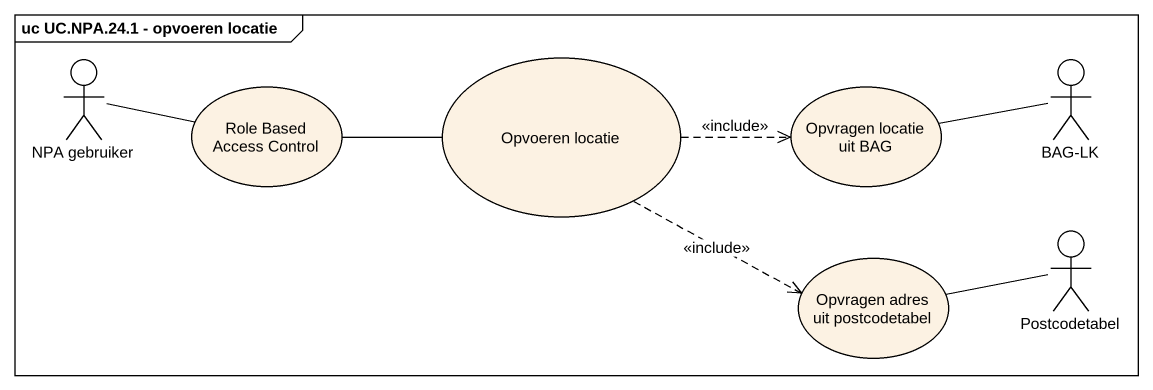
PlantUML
@startuml
mainframe uc UC.NPA.24.1 - opvoeren locatie
actor "NPA gebruiker" as NPA_gebruiker
usecase "Opvoeren locatie" as Opvoeren_locatie
actor "BAG-LK" as BAG_LK
usecase "Role Based Access Control" as Role_Based_Access_Control
usecase "Opvragen locatie uit BAG" as Opvragen_locatie_uit_BAG
usecase "Opvragen adres uit postcodetabel" as Opvragen_adres_uit
actor Postcodetabel
NPA_gebruiker -right- Role_Based_Access_Control
Opvoeren_locatie .right.> Opvragen_locatie_uit_BAG : <<include>>
Opvoeren_locatie .right.> Opvragen_adres_uit : <<include>>
Role_Based_Access_Control -right- Opvoeren_locatie
Opvragen_locatie_uit_BAG -right- BAG_LK
Opvragen_adres_uit -right- Postcodetabel
@enduml
